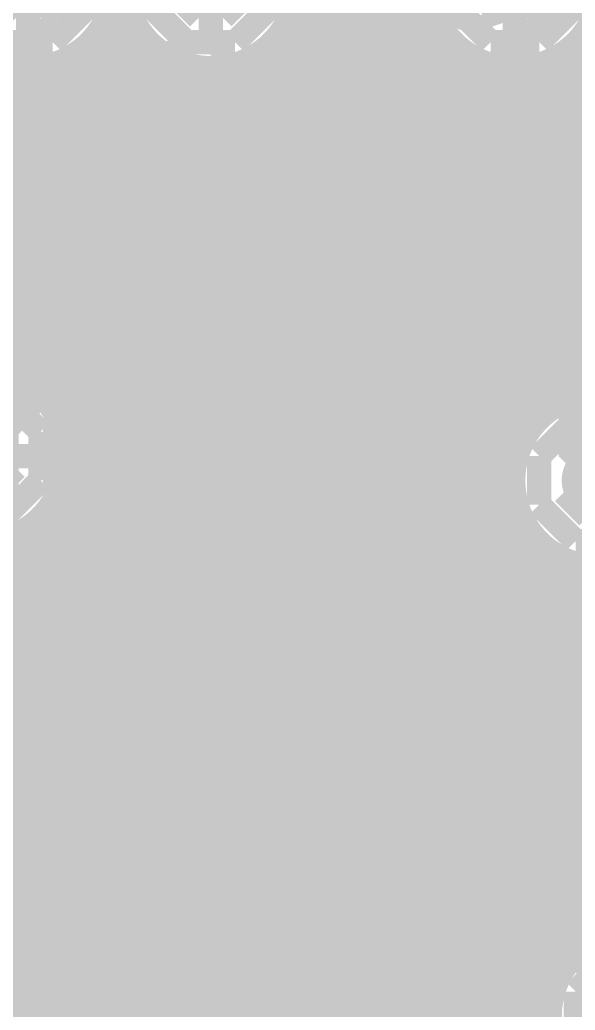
# Model space of a CAD drawing. Extents: x -5 to 157, y -120 to 103.
# Drawn here: x 123.1 to 128.9, y 31.18 to 41.51 of the extents above; entities that cross this region are included whole.
import ezdxf

# ---------------------------------------------------------------- set-up
doc = ezdxf.new("R2010")
doc.units = 0
doc.header["$MEASUREMENT"] = 0
doc.layers.get('0').update_dxf_attribs({"linetype": 'CONTINUOUS'})
for name, color, linetype in [('22-304-2_BOT', 7, 'CONTINUOUS'), ('22-304-2_DRD', 7, 'CONTINUOUS'), ('22-304-2_DRL', 2, 'CONTINUOUS'), ('22-304-2_IN1', 4, 'CONTINUOUS'), ('22-304-2_IN2', 3, 'CONTINUOUS'), ('22-304-2_SMB', 5, 'CONTINUOUS'), ('22-304-2_SMT', 10, 'CONTINUOUS'), ('22-304-2_SPB', 14, 'CONTINUOUS'), ('22-304-2_SPT', 9, 'CONTINUOUS'), ('22-304-2_SSB', 12, 'CONTINUOUS'), ('22-304-2_SST', 11, 'CONTINUOUS'), ('22-304-2_TOP', 13, 'CONTINUOUS'), ('THRUHOLE_TAP', 7, 'CONTINUOUS')]:
    doc.layers.add(name, color=color, linetype=linetype)

# ---------------------------------------------------------------- blocks, each defined once
blk = doc.blocks.new('RECTANGLE_3')
blk.add_solid([(0.4826, 0.4064), (0.4826, -0.4064), (-0.4826, 0.4064), (-0.4826, -0.4064)])
blk = doc.blocks.new('RECTANGLE_4')
blk.add_solid([(0.25019, 0.40005), (0.25019, -0.40005), (-0.25019, 0.40005), (-0.25019, -0.40005)])
blk = doc.blocks.new('RECTANGLE_32')
blk.add_solid([(0.44958, 0.65024), (0.44958, -0.65024), (-0.44958, 0.65024), (-0.44958, -0.65024)])
blk = doc.blocks.new('ROUND_39')
at = {"const_width": 0.40005}
blk.add_lwpolyline([(-0.200024, 0, 1), (0.200024, 0, 1)], format="xyb", close=True, dxfattribs=at)
blk = doc.blocks.new('ROUND_88')
at = {"const_width": 0.10033}
blk.add_lwpolyline([(-0.050164, 0, 1), (0.050164, 0, 1)], format="xyb", close=True, dxfattribs=at)
blk = doc.blocks.new('ROUND_42')
at = {"const_width": 0.40005}
blk.add_lwpolyline([(-0.200024, 0, 1), (0.200024, 0, 1)], format="xyb", close=True, dxfattribs=at)
blk = doc.blocks.new('ROUND_38')
at = {"const_width": 0.40005}
blk.add_lwpolyline([(-0.200024, 0, 1), (0.200024, 0, 1)], format="xyb", close=True, dxfattribs=at)
blk = doc.blocks.new('RECTANGLE_26')
blk.add_solid([(0.75946, 1.52527), (0.75946, -1.52527), (-0.75946, 1.52527), (-0.75946, -1.52527)])
blk = doc.blocks.new('ROUND_80')
at = {"const_width": 0.10033}
blk.add_lwpolyline([(-0.050164, 0, 1), (0.050164, 0, 1)], format="xyb", close=True, dxfattribs=at)

msp = doc.modelspace()

# ---------------------------------------------------------------- linework, layer by layer
at = {"layer": '22-304-2_BOT'}
for points, const_width in [([(121.285, 34.0614), (121.5136, 34.29), (136.906, 34.29), (138.43, 35.814), (138.43, 46.736), (137.287, 47.879), (134.239, 47.879), (128.651, 53.467), (128.651, 59.055), (127.889, 59.817), (114.173, 59.817), (105.156, 68.834), (105.156, 72.517), (102.362, 75.311), (98.80854, 75.311), (97.3836, 76.7334)], 0.254), ([(126.2126, 42.3926), (126.2126, 40.894)], 0.254), ([(126.4412, 42.3926), (126.4412, 40.894)], 0.254), ([(126.6698, 42.1894), (126.6698, 40.894)], 0.254), ([(126.8984, 42.1894), (126.8984, 40.894)], 0.254), ([(127.127, 42.164), (127.127, 40.894)], 0.254), ([(127.3556, 41.92524), (127.3556, 40.894)], 0.254), ([(125.984, 41.72712), (125.984, 40.894)], 0.254), ([(132.461, 35.179), (132.461, 38.354), (130.556, 40.259), (124.46, 40.259), (123.317, 39.116), (97.409, 39.116), (94.869, 41.656), (79.629, 41.656)], 0.254), ([(127.44704, 41.529), (125.91796, 41.529)], 0.254), ([(123.9266, 41.37914), (123.9266, 40.62222)], 0.254), ([(127.5842, 41.31564), (127.5842, 40.894)], 0.254), ([(128.9558, 41.31564), (128.9558, 40.894)], 0.254), ([(124.1552, 41.3004), (123.8631, 41.3004)], 0.254), ([(124.1552, 41.3004), (124.1552, 40.81526)], 0.254), ([(124.4473, 41.275), (124.333, 41.275)], 0.254), ([(124.3838, 41.275), (124.3838, 40.88892)], 0.254), ([(125.7554, 41.2877), (125.7554, 40.894)], 0.254), ([(127.5969, 41.3004), (125.7681, 41.3004)], 0.254), ([(129.5019, 41.3004), (128.9431, 41.3004)], 0.254), ([(123.698, 41.15816), (123.698, 40.39362)], 0.254), ([(124.6124, 41.14038), (124.6124, 40.894)], 0.254), ([(125.5268, 41.11244), (125.5268, 40.894)], 0.254), ([(127.8128, 41.12514), (127.8128, 40.894)], 0.254), ([(128.7272, 41.12514), (128.7272, 40.894)], 0.254), ([(123.0122, 41.01846), (123.0122, 39.751)], 0.254), ([(123.2408, 41.00322), (123.2408, 39.93642)], 0.254), ([(123.4694, 41.0464), (123.4694, 40.16502)], 0.254), ([(124.74702, 41.0718), (123.53798, 41.0718)], 0.254), ([(124.841, 41.03878), (124.841, 40.894)], 0.254), ([(125.0696, 41.00322), (125.0696, 40.894)], 0.254), ([(125.2982, 41.02608), (125.2982, 40.894)], 0.254), ([(127.92202, 41.0718), (125.44298, 41.0718)], 0.254), ([(128.0414, 41.03116), (128.0414, 40.894)], 0.254), ([(128.27, 41.00322), (128.27, 40.894)], 0.254), ([(128.4986, 41.03116), (128.4986, 40.894)], 0.254), ([(129.82702, 41.0718), (128.61798, 41.0718)], 0.254), ([(130.556, 40.894), (124.46, 40.894)], 0.254), ([(124.21108, 40.8432), (119.71782, 40.8432)], 0.254), ([(124.01042, 40.70858), (123.05284, 39.751)], 0.254), ([(123.91644, 40.6146), (119.48922, 40.6146)], 0.254), ([(123.68784, 40.386), (119.26062, 40.386)], 0.254), ([(123.45924, 40.1574), (119.02948, 40.1574)], 0.254), ([(123.23064, 39.9288), (102.16388, 39.9288)], 0.254), ([(123.05284, 39.751), (101.78288, 39.751)], 0.254), ([(124.72162, 39.624), (123.76912, 38.6715)], 0.254), ([(130.29184, 39.624), (124.72162, 39.624)], 0.254), ([(124.841, 39.624), (124.841, 37.5412)], 0.254), ([(125.0696, 39.624), (125.0696, 37.5412)], 0.254), ([(125.2982, 39.624), (125.2982, 37.5412)], 0.254), ([(125.5268, 39.624), (125.5268, 37.96284)], 0.254), ([(125.7554, 39.624), (125.7554, 37.96284)], 0.254), ([(125.984, 39.624), (125.984, 37.96284)], 0.254), ([(126.2126, 39.624), (126.2126, 37.96284)], 0.254), ([(126.4412, 39.624), (126.4412, 37.96284)], 0.254), ([(126.6698, 39.624), (126.6698, 37.96284)], 0.254), ([(126.8984, 39.624), (126.8984, 37.96284)], 0.254), ([(127.127, 39.624), (127.127, 37.96284)], 0.254), ([(127.3556, 39.624), (127.3556, 37.96284)], 0.254), ([(127.5842, 39.624), (127.5842, 37.96284)], 0.254), ([(127.8128, 39.624), (127.8128, 37.96284)], 0.254), ([(128.0414, 39.624), (128.0414, 37.96284)], 0.254), ([(128.27, 39.624), (128.27, 37.96284)], 0.254), ([(128.4986, 39.624), (128.4986, 37.96284)], 0.254), ([(128.7272, 39.624), (128.7272, 37.50056)], 0.254), ([(128.9558, 39.624), (128.9558, 37.58692)], 0.254), ([(130.44424, 39.4716), (124.56922, 39.4716)], 0.254), ([(124.6124, 39.51224), (124.6124, 37.8206)], 0.254), ([(130.67284, 39.243), (124.34062, 39.243)], 0.254), ([(124.3838, 39.28364), (124.3838, 37.8206)], 0.254), ([(124.1552, 39.05504), (124.1552, 37.8206)], 0.254), ([(130.90144, 39.0144), (124.11202, 39.0144)], 0.254), ([(123.9266, 38.82644), (123.9266, 37.8206)], 0.254), ([(131.13004, 38.7858), (123.88342, 38.7858)], 0.254), ([(131.35864, 38.5572), (123.61926, 38.5572)], 0.254), ([(123.698, 38.608), (123.698, 37.8206)], 0.254), ([(123.317, 38.481), (97.409, 38.481)], 0.254), ([(123.0122, 38.481), (123.0122, 37.8206)], 0.254), ([(123.2408, 38.481), (123.2408, 37.8206)], 0.254), ([(123.4694, 38.49878), (123.4694, 37.8206)], 0.254), ([(131.58724, 38.3286), (87.26424, 38.3286)], 0.254), ([(131.81584, 38.1), (87.03564, 38.1)], 0.254), ([(125.40742, 37.96284), (125.40742, 37.5412)], 0.254), ([(126.67742, 37.96284), (125.40742, 37.96284)], 0.254), ([(127.32258, 37.96284), (126.67742, 37.96284)], 0.254), ([(128.59258, 37.96284), (127.32258, 37.96284)], 0.254), ([(128.59258, 37.96284), (128.59258, 37.41166)], 0.254), ([(125.40742, 37.8714), (116.68506, 37.8714)], 0.254), ([(124.8156, 37.8206), (122.9614, 37.8206)], 0.254), ([(124.8156, 37.8206), (124.8156, 37.5412)], 0.254), ([(131.826, 37.8714), (128.59258, 37.8714)], 0.254), ([(125.40742, 37.6428), (124.8156, 37.6428)], 0.254), ([(131.826, 37.6428), (128.59258, 37.6428)], 0.254), ([(125.40742, 37.5412), (124.8156, 37.5412)], 0.254), ([(127.635, 35.306), (127.635, 36.8046)], 0.635), ([(127.635, 36.8046), (127.635, 35.306)], 0.635), ([(127.635, 35.306), (127.635, 36.8046)], 0.635), ([(122.682, 36.957), (123.7742, 36.957), (123.825, 36.9062)], 0.254), ([(123.825, 36.9062), (126.2634, 36.9062), (126.365, 36.8046)], 0.254), ([(125.40742, 36.2712), (124.8156, 36.2712)], 0.254), ([(125.40742, 36.2712), (124.8156, 36.2712)], 0.254), ([(124.8156, 36.2712), (124.8156, 35.9918)], 0.254), ([(124.841, 36.2712), (124.841, 34.925)], 0.254), ([(125.0696, 36.2712), (125.0696, 34.925)], 0.254), ([(125.2982, 36.2712), (125.2982, 34.925)], 0.254), ([(125.40742, 36.2712), (125.40742, 35.64636)], 0.254), ([(125.40742, 36.0426), (124.8156, 36.0426)], 0.254), ([(124.8156, 35.9918), (124.8156, 34.925)], 0.254), ([(125.40742, 35.814), (124.8156, 35.814)], 0.254), ([(126.67742, 35.64636), (125.40742, 35.64636)], 0.254), ([(125.5268, 35.64636), (125.5268, 34.925)], 0.254), ([(125.7554, 35.64636), (125.7554, 34.925)], 0.254), ([(125.984, 35.64636), (125.984, 34.925)], 0.254), ([(126.2126, 35.64636), (126.2126, 34.925)], 0.254), ([(126.4412, 35.64636), (126.4412, 34.925)], 0.254), ([(126.6698, 35.64636), (126.6698, 34.925)], 0.254), ([(126.79426, 35.64636), (126.67742, 35.64636)], 0.254), ([(130.81, 33.2486), (125.7554, 33.2486), (125.222, 33.782), (123.317, 33.782), (122.555, 33.02), (107.95, 33.02), (105.537, 35.433), (105.537, 35.56)], 0.254), ([(122.8979, 35.4838), (123.825, 35.4838)], 0.381), ([(124.7521, 35.4838), (123.825, 35.4838)], 0.381), ([(126.7714, 35.5854), (124.8156, 35.5854)], 0.254), ([(124.968, 35.4838), (123.825, 35.4838)], 0.254), ([(124.968, 35.4838), (123.825, 35.4838)], 0.254), ([(126.72822, 35.3568), (124.8156, 35.3568)], 0.254), ([(126.74346, 35.1282), (124.8156, 35.1282)], 0.254), ([(126.81204, 34.925), (124.8156, 34.925)], 0.254), ([(82.55, 34.29), (83.058, 34.798), (101.981, 34.798), (104.394, 32.385), (122.682, 32.385), (123.317, 31.75), (125.349, 31.75), (125.73, 32.131), (132.588, 32.131), (133.7056, 33.2486), (133.985, 33.2486)], 0.254), ([(124.46, 32.75076), (123.571, 32.75076)], 0.635)]:
    msp.add_lwpolyline(points, dxfattribs=dict(at, const_width=const_width))
at = {"layer": '22-304-2_BOT', "const_width": 0.254}
for points in [[(125.095, 41.00322, 0.4142136), (126.00178, 41.91)], [(127.36322, 41.91, 0.4142136), (128.27, 41.00322)], [(128.27, 41.00322, 0.4142136), (129.17678, 41.91)], [(123.19, 41.00322, 0.2507644), (123.94449, 41.40701)], [(123.94438, 41.40708, 0.1659714), (124.333, 41.27443)], [(122.5423, 41.275, 0.2014867), (123.19, 41.00295)], [(124.4473, 41.275, 0.2014867), (125.095, 41.00295)], [(124.46, 40.894, 0.1989129), (124.01099, 40.70801)], [(124.46, 40.894, 0.1989129), (124.01099, 40.70801)], [(123.317, 38.481, 0.1989118), (123.76601, 38.66699)], [(123.317, 38.481, 0.1989118), (123.76601, 38.66699)], [(129.159, 37.60978, 0.1701913), (128.59285, 37.41132)], [(126.79426, 35.64636, 0.0964642), (126.72798, 35.306)], [(126.79426, 35.64636, 0.0964642), (126.72798, 35.306)], [(126.72822, 35.306, 0.1088219), (126.81213, 34.92504)], [(126.72822, 35.306, 0.1088219), (126.81213, 34.92504)]]:
    msp.add_lwpolyline(points, format="xyb", dxfattribs=at)
at = {"layer": '22-304-2_DRD', "const_width": 0.254}
for points in [[(123.063, 41.529), (122.809, 41.783)], [(123.571, 41.783), (123.317, 41.529)], [(124.968, 41.529), (124.714, 41.783)], [(125.476, 41.783), (125.222, 41.529)], [(128.143, 41.529), (127.889, 41.783)], [(128.651, 41.783), (128.397, 41.529)], [(123.444, 41.275), (123.825, 41.656)], [(124.46, 41.656), (124.841, 41.275)], [(125.349, 41.275), (125.73, 41.656)], [(127.635, 41.656), (128.016, 41.275)], [(128.524, 41.275), (128.905, 41.656)], [(123.317, 41.529), (123.063, 41.529)], [(125.222, 41.529), (124.968, 41.529)], [(128.397, 41.529), (128.143, 41.529)], [(122.936, 41.275), (123.444, 41.275)], [(124.841, 41.275), (125.349, 41.275)], [(128.016, 41.275), (128.524, 41.275)], [(123.317, 37.211), (122.936, 37.592)], [(128.905, 37.338), (128.524, 36.957)], [(129.413, 37.338), (128.905, 37.338)], [(123.317, 36.703), (123.317, 37.211)], [(128.905, 37.084), (128.905, 36.957)], [(129.032, 37.084), (128.905, 37.084)], [(128.524, 36.957), (128.524, 36.449)], [(128.905, 36.957), (129.032, 36.957)], [(123.063, 36.83), (122.809, 36.576)], [(122.936, 36.322), (123.317, 36.703)], [(129.032, 36.322), (128.778, 36.576)], [(128.524, 36.449), (128.905, 36.068)], [(124.714, 36.1188), (124.333, 35.7378)], [(124.714, 36.1188), (124.333, 35.7378)], [(125.222, 36.1188), (124.714, 36.1188)], [(125.222, 36.1188), (124.714, 36.1188)], [(125.603, 35.7378), (125.222, 36.1188)], [(125.603, 35.7378), (125.222, 36.1188)], [(128.905, 36.068), (129.413, 36.068)], [(127.381, 35.941), (127, 35.56)], [(127.381, 35.941), (127, 35.56)], [(127.381, 35.941), (127, 35.56)], [(127.889, 35.941), (127.381, 35.941)], [(127.889, 35.941), (127.381, 35.941)], [(127.889, 35.941), (127.381, 35.941)], [(128.27, 35.56), (127.889, 35.941)], [(128.27, 35.56), (127.889, 35.941)], [(128.27, 35.56), (127.889, 35.941)], [(124.714, 35.8648), (124.714, 35.7378)], [(124.841, 35.8648), (124.714, 35.8648)], [(124.714, 35.8648), (124.714, 35.7378)], [(124.841, 35.8648), (124.714, 35.8648)], [(124.841, 35.7378), (124.841, 35.8648)], [(124.841, 35.7378), (124.841, 35.8648)], [(125.095, 35.8648), (125.095, 35.7378)], [(125.222, 35.8648), (125.095, 35.8648)], [(125.095, 35.8648), (125.095, 35.7378)], [(125.222, 35.8648), (125.095, 35.8648)], [(125.222, 35.7378), (125.222, 35.8648)], [(125.222, 35.7378), (125.222, 35.8648)], [(124.333, 35.7378), (124.333, 35.2298)], [(124.333, 35.7378), (124.333, 35.2298)], [(124.714, 35.7378), (124.841, 35.7378)], [(124.714, 35.7378), (124.841, 35.7378)], [(125.095, 35.7378), (125.222, 35.7378)], [(125.095, 35.7378), (125.222, 35.7378)], [(125.603, 35.2298), (125.603, 35.7378)], [(125.603, 35.2298), (125.603, 35.7378)], [(127.381, 35.687), (127.381, 35.56)], [(127.508, 35.687), (127.381, 35.687)], [(127.381, 35.687), (127.381, 35.56)], [(127.508, 35.687), (127.381, 35.687)], [(127.381, 35.687), (127.381, 35.56)], [(127.508, 35.687), (127.381, 35.687)], [(127.508, 35.56), (127.508, 35.687)], [(127.508, 35.56), (127.508, 35.687)], [(127.508, 35.56), (127.508, 35.687)], [(127.762, 35.687), (127.762, 35.56)], [(127.889, 35.687), (127.762, 35.687)], [(127.762, 35.687), (127.762, 35.56)], [(127.889, 35.687), (127.762, 35.687)], [(127.762, 35.687), (127.762, 35.56)], [(127.889, 35.687), (127.762, 35.687)], [(127.889, 35.56), (127.889, 35.687)], [(127.889, 35.56), (127.889, 35.687)], [(127.889, 35.56), (127.889, 35.687)], [(127, 35.56), (127, 35.052)], [(127, 35.56), (127, 35.052)], [(127, 35.56), (127, 35.052)], [(127.381, 35.56), (127.508, 35.56)], [(127.381, 35.56), (127.508, 35.56)], [(127.381, 35.56), (127.508, 35.56)], [(127.762, 35.56), (127.889, 35.56)], [(127.762, 35.56), (127.889, 35.56)], [(127.762, 35.56), (127.889, 35.56)], [(128.27, 35.052), (128.27, 35.56)], [(128.27, 35.052), (128.27, 35.56)], [(128.27, 35.052), (128.27, 35.56)], [(124.841, 35.1028), (124.587, 35.3568)], [(124.841, 35.1028), (124.587, 35.3568)], [(125.349, 35.3568), (125.095, 35.1028)], [(125.349, 35.3568), (125.095, 35.1028)], [(124.333, 35.2298), (124.714, 34.8488)], [(124.333, 35.2298), (124.714, 34.8488)], [(125.222, 34.8488), (125.603, 35.2298)], [(125.222, 34.8488), (125.603, 35.2298)], [(127.508, 34.925), (127.254, 35.179)], [(127.508, 34.925), (127.254, 35.179)], [(127.508, 34.925), (127.254, 35.179)], [(128.016, 35.179), (127.762, 34.925)], [(128.016, 35.179), (127.762, 34.925)], [(128.016, 35.179), (127.762, 34.925)], [(125.095, 35.1028), (124.841, 35.1028)], [(125.095, 35.1028), (124.841, 35.1028)], [(127, 35.052), (127.381, 34.671)], [(127, 35.052), (127.381, 34.671)], [(127, 35.052), (127.381, 34.671)], [(127.889, 34.671), (128.27, 35.052)], [(127.889, 34.671), (128.27, 35.052)], [(127.889, 34.671), (128.27, 35.052)], [(127.762, 34.925), (127.508, 34.925)], [(127.762, 34.925), (127.508, 34.925)], [(127.762, 34.925), (127.508, 34.925)], [(124.714, 34.8488), (125.222, 34.8488)], [(124.714, 34.8488), (125.222, 34.8488)], [(127.381, 34.671), (127.889, 34.671)], [(127.381, 34.671), (127.889, 34.671)], [(127.381, 34.671), (127.889, 34.671)], [(123.317, 33.38576), (122.936, 33.00476)], [(123.825, 33.38576), (123.317, 33.38576)], [(124.206, 33.00476), (123.825, 33.38576)], [(123.317, 33.13176), (123.317, 33.00476)], [(123.444, 33.13176), (123.317, 33.13176)], [(123.444, 33.00476), (123.444, 33.13176)], [(123.698, 33.13176), (123.698, 33.00476)], [(123.825, 33.13176), (123.698, 33.13176)], [(123.825, 33.00476), (123.825, 33.13176)], [(123.317, 33.00476), (123.444, 33.00476)], [(123.698, 33.00476), (123.825, 33.00476)], [(124.206, 32.49676), (124.206, 33.00476)], [(123.444, 32.36976), (123.19, 32.62376)], [(123.952, 32.62376), (123.698, 32.36976)], [(122.936, 32.49676), (123.317, 32.11576)], [(123.825, 32.11576), (124.206, 32.49676)], [(123.698, 32.36976), (123.444, 32.36976)], [(123.317, 32.11576), (123.825, 32.11576)], [(129.286, 31.75), (128.905, 31.369)], [(128.905, 31.369), (128.905, 30.861)]]:
    msp.add_lwpolyline(points, dxfattribs=at)
at = {"layer": '22-304-2_IN1', "const_width": 0.254}
for points in [[(126.111, 54.42712), (126.111, 25.9715)], [(126.3396, 53.9877), (126.3396, 25.9715)], [(126.5682, 53.81244), (126.5682, 25.9715)], [(126.7968, 53.72608), (126.7968, 25.9715)], [(127.0254, 53.70322), (127.0254, 25.9715)], [(127.254, 53.73878), (127.254, 25.9715)], [(124.0536, 41.6306), (124.0536, 29.6164)], [(124.32538, 41.4274), (123.95708, 41.4274)], [(124.2822, 41.50614), (124.2822, 36.07816)], [(127.50038, 41.4274), (125.86208, 41.4274)], [(125.8824, 41.45788), (125.8824, 26.03246)], [(127.4826, 41.45788), (127.4826, 25.9715)], [(123.825, 41.2623), (123.825, 29.845)], [(124.5108, 41.21404), (124.5108, 36.26866)], [(128.8542, 41.21404), (128.8542, 37.55644)], [(124.53112, 41.1988), (123.75388, 41.1988)], [(125.6538, 41.19372), (125.6538, 36.07816)], [(127.70612, 41.1988), (125.65888, 41.1988)], [(127.7112, 41.19372), (127.7112, 25.9715)], [(129.61112, 41.1988), (128.83388, 41.1988)], [(123.1392, 41.00322), (123.1392, 37.74186)], [(123.3678, 41.01846), (123.3678, 37.55136)], [(123.5964, 41.0972), (123.5964, 30.0736)], [(124.7394, 41.07434), (124.7394, 36.36264)], [(124.968, 41.01084), (124.968, 36.39058)], [(125.1966, 41.0083), (125.1966, 36.36264)], [(125.4252, 41.06418), (125.4252, 36.26866)], [(127.9398, 41.06418), (127.9398, 25.9715)], [(128.1684, 41.0083), (128.1684, 25.9715)], [(128.397, 41.01084), (128.397, 37.19576)], [(128.6256, 41.07434), (128.6256, 37.43706)], [(138.684, 40.9702), (102.44582, 40.9702)], [(138.684, 40.7416), (102.5017, 40.7416)], [(138.684, 40.513), (102.49916, 40.513)], [(138.684, 40.2844), (102.43566, 40.2844)], [(138.684, 40.0558), (102.29342, 40.0558)], [(138.684, 39.8272), (102.00386, 39.8272)], [(138.684, 39.5986), (100.88372, 39.5986)], [(138.684, 39.37), (100.74148, 39.37)], [(138.684, 39.1414), (100.48494, 39.1414)], [(138.684, 38.9128), (87.51824, 38.9128)], [(138.684, 38.6842), (87.45982, 38.6842)], [(138.684, 38.4556), (87.3506, 38.4556)], [(138.684, 38.227), (87.17788, 38.227)], [(138.684, 37.9984), (116.4336, 37.9984)], [(138.684, 37.7698), (123.08586, 37.7698)], [(128.81102, 37.5412), (123.37542, 37.5412)], [(128.4859, 37.3126), (123.51766, 37.3126)], [(128.33604, 37.084), (123.58116, 37.084)], [(128.26492, 36.8554), (123.5837, 36.8554)], [(128.25476, 36.6268), (123.52782, 36.6268)], [(123.3678, 36.36264), (123.3678, 30.3022)], [(128.30302, 36.3982), (123.39574, 36.3982)], [(124.37364, 36.1696), (123.13412, 36.1696)], [(123.1392, 36.17214), (123.1392, 30.5308)], [(128.42494, 36.1696), (125.56236, 36.1696)], [(128.397, 36.21024), (128.397, 25.9715)], [(124.18314, 35.941), (114.36096, 35.941)], [(128.66624, 35.941), (125.75286, 35.941)], [(128.6256, 35.96894), (128.6256, 25.9715)], [(128.8542, 35.84702), (128.8542, 31.70936)], [(124.08916, 35.7124), (114.2111, 35.7124)], [(131.72694, 35.7124), (125.84684, 35.7124)], [(124.06122, 35.4838), (113.88598, 35.4838)], [(131.60502, 35.4838), (125.87478, 35.4838)], [(124.08916, 35.2552), (106.39044, 35.2552)], [(131.55676, 35.2552), (125.84684, 35.2552)], [(124.18314, 35.0266), (106.27106, 35.0266)], [(131.56692, 35.0266), (125.75286, 35.0266)], [(124.37364, 34.798), (106.02976, 34.798)], [(124.2822, 34.88944), (124.2822, 29.3878)], [(131.63804, 34.798), (125.56236, 34.798)], [(125.6538, 34.88944), (125.6538, 26.26106)], [(124.5108, 34.69894), (124.5108, 29.1592)], [(125.4252, 34.69894), (125.4252, 26.48966)], [(124.7394, 34.60496), (124.7394, 28.9306)], [(125.1966, 34.60496), (125.1966, 26.71826)], [(131.7879, 34.5694), (101.29012, 34.5694)], [(124.968, 34.57702), (124.968, 28.702)], [(132.11302, 34.3408), (101.55174, 34.3408)], [(138.684, 34.1122), (101.68382, 34.1122)], [(138.684, 33.8836), (101.7397, 33.8836)], [(138.684, 33.655), (120.015, 33.655)], [(138.684, 33.4264), (120.2436, 33.4264)], [(138.684, 33.1978), (120.4722, 33.1978)], [(138.684, 32.9692), (120.7008, 32.9692)], [(138.684, 32.7406), (120.9294, 32.7406)], [(138.684, 32.512), (121.158, 32.512)], [(138.684, 32.2834), (121.3866, 32.2834)], [(138.684, 32.0548), (121.6152, 32.0548)], [(128.97612, 31.8262), (121.8438, 31.8262)], [(128.77038, 31.5976), (122.0724, 31.5976)], [(128.66878, 31.369), (122.301, 31.369)], [(128.63322, 31.1404), (122.5296, 31.1404)]]:
    msp.add_lwpolyline(points, dxfattribs=at)
for points in [[(122.28322, 41.91, 0.4142136), (123.19, 41.00322)], [(123.19, 41.00322, 0.4142136), (124.09678, 41.91)], [(124.18822, 41.91, 0.4142136), (125.095, 41.00322)], [(125.095, 41.00322, 0.4142136), (126.00178, 41.91)], [(127.36322, 41.91, 0.4142136), (128.27, 41.00322)], [(128.27, 41.00322, 0.4142136), (129.17678, 41.91)], [(123.58878, 36.957, 0.4142136), (122.682, 37.86378)], [(129.159, 37.60978, 0.4142136), (128.25222, 36.703)], [(122.682, 36.05022, 0.4142136), (123.58878, 36.957)], [(128.25222, 36.703, 0.4142136), (129.159, 35.79622)], [(124.968, 36.39058, 0.4142136), (124.06122, 35.4838)], [(125.87478, 35.4838, 0.4142136), (124.968, 36.39058)], [(124.06122, 35.4838, 0.4142136), (124.968, 34.57702)], [(124.968, 34.57702, 0.4142136), (125.87478, 35.4838)], [(129.54, 32.02178, 0.4142136), (128.63322, 31.115)], [(128.63322, 31.115, 0.4142136), (129.54, 30.20822)]]:
    msp.add_lwpolyline(points, format="xyb", dxfattribs=at)
at = {"layer": '22-304-2_IN2', "const_width": 0.254}
for points in [[(126.4412, 48.45558), (126.4412, -27.73934)], [(126.2126, 48.22698), (126.2126, -27.73934)], [(126.6698, 46.51502), (126.6698, 35.65398)], [(126.8984, 46.14926), (126.8984, 36.01974)], [(127.127, 45.97146), (127.127, 36.19754)], [(127.3175, 41.529), (126.0475, 41.529)], [(124.1552, 41.49852), (124.1552, 33.59404)], [(127.3556, 41.44264), (127.3556, 36.29406)], [(125.984, 41.39692), (125.984, -27.73934)], [(124.2695, 41.3004), (124.0155, 41.3004)], [(127.4445, 41.3004), (125.9205, 41.3004)], [(123.9266, 41.19626), (123.9266, 33.71088)], [(124.3838, 41.17086), (124.3838, 33.3756)], [(125.7554, 41.12514), (125.7554, -27.73934)], [(127.5842, 41.14546), (127.5842, 36.32962)], [(128.9558, 41.14546), (128.9558, 37.70884)], [(123.698, 41.01846), (123.698, 37.10178)], [(124.50318, 41.0718), (123.78182, 41.0718)], [(124.6124, 41.00322), (124.6124, -27.73934)], [(127.67818, 41.0718), (125.68682, 41.0718)], [(129.58318, 41.0718), (128.86182, 41.0718)], [(123.0122, 40.89908), (123.0122, 37.92728)], [(123.4694, 40.92194), (123.4694, 37.61486)], [(124.841, 40.91432), (124.841, -27.73934)], [(125.2982, 40.90416), (125.2982, -27.73934)], [(125.5268, 40.97782), (125.5268, -27.73934)], [(127.8128, 40.99052), (127.8128, 36.31692)], [(128.0414, 40.90924), (128.0414, 36.24834)], [(128.4986, 40.90924), (128.4986, 37.48786)], [(128.7272, 40.99052), (128.7272, 37.63264)], [(137.16762, 40.8432), (102.60584, 40.8432)], [(123.2408, 40.88384), (123.2408, 37.81806)], [(125.0696, 40.88384), (125.0696, -27.73934)], [(128.27, 40.88384), (128.27, 37.21608)], [(137.16762, 40.6146), (102.62616, 40.6146)], [(137.16762, 40.386), (102.59314, 40.386)], [(137.16762, 40.1574), (102.50424, 40.1574)], [(137.16762, 39.9288), (102.33914, 39.9288)], [(137.16762, 39.7002), (102.01148, 39.7002)], [(137.16762, 39.4716), (100.9523, 39.4716)], [(137.16762, 39.243), (100.78974, 39.243)], [(137.16762, 39.0144), (100.50526, 39.0144)], [(137.16762, 38.7858), (87.61222, 38.7858)], [(137.16762, 38.5572), (87.53602, 38.5572)], [(137.16762, 38.3286), (87.41156, 38.3286)], [(137.16762, 38.1), (116.50218, 38.1)], [(137.16762, 37.8714), (123.14682, 37.8714)], [(128.74752, 37.6428), (123.444, 37.6428)], [(128.41986, 37.4142), (123.60148, 37.4142)], [(128.25222, 37.1856), (123.68276, 37.1856)], [(128.16332, 36.957), (123.70816, 36.957)], [(123.698, 36.81222), (123.698, 33.76676)], [(128.13284, 36.7284), (123.68276, 36.7284)], [(128.15316, 36.4998), (123.60148, 36.4998)], [(127.28702, 36.2712), (123.444, 36.2712)], [(123.4694, 36.29914), (123.4694, 33.77184)], [(128.22682, 36.2712), (127.98298, 36.2712)], [(128.27, 36.18992), (128.27, 36.11118)], [(126.92126, 36.0426), (123.14682, 36.0426)], [(123.2408, 36.09594), (123.2408, 33.72104)], [(128.37414, 36.0426), (128.34874, 36.0426)], [(123.0122, 35.98418), (123.0122, 33.60928)], [(128.4986, 35.91814), (128.4986, 35.85972)], [(126.74346, 35.814), (114.42954, 35.814)], [(128.64592, 35.814), (128.52654, 35.814)], [(128.7272, 35.77082), (128.7272, 31.73984)], [(128.9558, 35.69716), (128.9558, 31.95828)], [(126.64694, 35.5854), (114.25174, 35.5854)], [(131.51866, 35.5854), (128.62306, 35.5854)], [(126.60884, 35.3568), (113.88598, 35.3568)], [(131.45008, 35.3568), (128.65862, 35.3568)], [(126.62408, 35.1282), (106.46664, 35.1282)], [(131.43484, 35.1282), (128.64592, 35.1282)], [(126.69266, 34.8996), (106.32186, 34.8996)], [(126.6698, 34.95802), (126.6698, 2.2606)], [(131.47294, 34.8996), (128.57734, 34.8996)], [(128.4986, 34.75228), (128.4986, 31.36392)], [(126.82728, 34.671), (106.05008, 34.671)], [(126.8984, 34.59226), (126.8984, 2.2606)], [(131.56946, 34.671), (128.44018, 34.671)], [(128.27, 34.49828), (128.27, 31.26994)], [(127.08128, 34.4424), (101.62286, 34.4424)], [(127.127, 34.41446), (127.127, 2.2606)], [(131.74726, 34.4424), (128.18872, 34.4424)], [(127.3556, 34.31794), (127.3556, 2.2606)], [(127.5842, 34.27984), (127.5842, 2.2606)], [(127.8128, 34.29508), (127.8128, 30.72638)], [(128.0414, 34.36366), (128.0414, 31.09214)], [(132.11302, 34.2138), (101.76764, 34.2138)], [(137.16762, 33.9852), (101.84384, 33.9852)], [(123.37288, 33.7566), (101.86416, 33.7566)], [(137.16762, 33.7566), (123.76912, 33.7566)], [(137.16762, 33.528), (124.23902, 33.528)], [(137.16762, 33.2994), (124.43714, 33.2994)], [(137.16762, 33.0708), (124.54636, 33.0708)], [(137.16762, 32.8422), (124.59208, 32.8422)], [(137.16762, 32.6136), (124.587, 32.6136)], [(137.16762, 32.385), (124.52858, 32.385)], [(124.3838, 32.12338), (124.3838, -27.73934)], [(137.16762, 32.1564), (124.40666, 32.1564)], [(124.1552, 31.90494), (124.1552, -27.73934)], [(128.91262, 31.9278), (124.18568, 31.9278)], [(123.0122, 31.8897), (123.0122, -27.73934)], [(128.69672, 31.6992), (93.29928, 31.6992)], [(123.2408, 31.77794), (123.2408, -27.73934)], [(123.4694, 31.72714), (123.4694, -27.73934)], [(123.698, 31.73222), (123.698, -27.73934)], [(123.9266, 31.7881), (123.9266, -27.73934)], [(128.57734, 31.4706), (93.41866, 31.4706)], [(128.22428, 31.242), (93.47454, 31.242)]]:
    msp.add_lwpolyline(points, dxfattribs=at)
for points in [[(122.16384, 41.91, 0.4142136), (123.19, 40.88384)], [(125.095, 40.88384, 0.4142136), (126.12116, 41.91)], [(127.24384, 41.91, 0.4142136), (128.27, 40.88384)], [(123.19, 40.88384, 0.3066794), (124.1425, 41.529)], [(124.1425, 41.529, 0.3066789), (125.095, 40.88384)], [(128.27, 40.88384, 0.3066794), (129.2225, 41.529)], [(123.70816, 36.957, 0.4142136), (122.682, 37.98316)], [(129.159, 37.72916, 0.4142136), (128.13284, 36.703)], [(122.682, 35.93084, 0.4142136), (123.70816, 36.957)], [(128.13284, 36.703, 0.4142136), (129.159, 35.67684)], [(127.635, 36.33216, 0.4142136), (126.60884, 35.306)], [(127.635, 36.33216, 0.4142136), (126.60884, 35.306)], [(128.66116, 35.306, 0.4142136), (127.635, 36.33216)], [(128.66116, 35.306, 0.4142136), (127.635, 36.33216)], [(126.60884, 35.306, 0.4142136), (127.635, 34.27984)], [(126.60884, 35.306, 0.4142136), (127.635, 34.27984)], [(127.635, 34.27984, 0.4142136), (128.66116, 35.306)], [(127.635, 34.27984, 0.4142136), (128.66116, 35.306)], [(123.571, 33.77692, 0.4142136), (122.54484, 32.75076)], [(124.59716, 32.75076, 0.4142136), (123.571, 33.77692)], [(122.54484, 32.75076, 0.4142136), (123.571, 31.7246)], [(123.571, 31.7246, 0.4142136), (124.59716, 32.75076)], [(129.54, 32.14116, 0.3406329), (128.54686, 31.37662)], [(128.54686, 31.37662, 0.349034), (127.75438, 30.3784)], [(128.54686, 31.37662, 0.349034), (127.75438, 30.3784)]]:
    msp.add_lwpolyline(points, format="xyb", dxfattribs=at)
at = {"layer": '22-304-2_SSB'}
for points, const_width in [([(127.56642, 41.88714), (127.73406, 41.94556), (127.90424, 41.94556), (128.07442, 41.88714), (128.07442, 41.53154), (127.90424, 41.47312), (127.73406, 41.47312), (127.56642, 41.53154), (127.56642, 41.88714), (127.39624, 41.94556), (127.22606, 41.94556), (127.05842, 41.88714), (127.05842, 41.53154), (127.22606, 41.47312), (127.39624, 41.47312), (127.56642, 41.53154)], 0.1524), ([(124.74194, 40.767), (124.57176, 40.82796), (124.57176, 41.18356), (124.74194, 41.24198), (125.07976, 41.24198), (125.24994, 41.1226), (125.24994, 40.767), (125.58776, 40.767), (125.58776, 41.24198)], 0.1524), ([(127.22606, 40.63492), (127.05842, 40.69334), (127.05842, 41.04894), (127.22606, 41.10736), (127.56642, 41.10736), (127.73406, 40.99052), (127.73406, 40.63492), (128.07442, 40.63492), (128.07442, 41.10736)], 0.1524), ([(125.07976, 40.22598), (124.57176, 40.40378)], 0.1524), ([(125.07976, 39.9288), (125.07976, 40.2844), (125.24994, 40.40378), (125.42012, 40.40378), (125.58776, 40.2844), (125.58776, 39.9288), (124.57176, 39.9288)], 0.1524), ([(127.56642, 40.09136), (127.05842, 40.26916)], 0.1524), ([(127.56642, 39.79672), (127.56642, 40.15232), (127.73406, 40.26916), (127.90424, 40.26916), (128.07442, 40.15232), (128.07442, 39.79672), (127.05842, 39.79672)], 0.1524), ([(124.6505, 37.6555), (124.6505, 34.7345), (123.0122, 34.7345), (123.0122, 37.6555), (124.6505, 37.6555)], 0.1524), ([(128.4986, 32.004), (128.4986, 35.814), (125.476, 35.814), (125.476, 31.4706), (127.9652, 31.4706), (128.4986, 32.004)], 0.20066), ([(124.06122, 31.0515), (123.95962, 31.0515), (123.95962, 32.4485), (124.06122, 32.4485)], 0.1524), ([(124.85878, 32.4485), (124.96038, 32.4485), (124.96038, 31.0515), (124.85878, 31.0515)], 0.1524), ([(123.95962, 32.14878), (123.95962, 32.04972), (124.96038, 32.04972), (124.96038, 32.14878), (123.95962, 32.14878)], 0.1524)]:
    msp.add_lwpolyline(points, dxfattribs=dict(at, const_width=const_width))
at = {"layer": '22-304-2_SST', "const_width": 0.1524}
for points in [[(124.19838, 40.84574), (124.19838, 41.44518), (123.97486, 41.44518), (123.97486, 41.89476), (123.57354, 41.89476), (123.57354, 41.44518), (123.35002, 41.44518), (123.35002, 40.84574), (123.57354, 40.84574), (123.57354, 40.39616), (123.97486, 40.39616), (123.97486, 40.84574), (124.19838, 40.84574)], [(126.73838, 40.84574), (126.73838, 41.44518), (126.51486, 41.44518), (126.51486, 41.89476), (126.11354, 41.89476), (126.11354, 41.44518), (125.89002, 41.44518), (125.89002, 40.84574), (126.11354, 40.84574), (126.11354, 40.39616), (126.51486, 40.39616), (126.51486, 40.84574), (126.73838, 40.84574)], [(129.27838, 40.84574), (129.27838, 41.44518), (129.05486, 41.44518), (129.05486, 41.89476), (128.65354, 41.89476), (128.65354, 41.44518), (128.43002, 41.44518), (128.43002, 40.84574), (128.65354, 40.84574), (128.65354, 40.39616), (129.05486, 40.39616), (129.05486, 40.84574), (129.27838, 40.84574)], [(134.83336, 39.96944), (108.90504, 39.96944), (108.90504, 39.89578), (110.2741, 39.89578), (110.2741, 39.3954)], [(122.9741, 39.3954), (122.9741, 39.89578), (122.0343, 39.89578), (122.0343, 39.3954), (122.9741, 39.3954), (124.5743, 39.3954)], [(124.5743, 39.86784), (122.9741, 39.86784)], [(125.5141, 39.3954), (125.5141, 39.89578), (124.5743, 39.89578), (124.5743, 39.3954), (125.5141, 39.3954), (127.1143, 39.3954)], [(127.1143, 39.86784), (125.5141, 39.86784)], [(128.0541, 39.3954), (128.0541, 39.89578), (127.1143, 39.89578), (127.1143, 39.3954), (128.0541, 39.3954), (129.6543, 39.3954)], [(129.6543, 39.86784), (128.0541, 39.86784)], [(124.5743, 39.61892), (122.9741, 39.61892)], [(127.1143, 39.61892), (125.5141, 39.61892)], [(129.6543, 39.61892), (128.0541, 39.61892)], [(123.64974, 39.07536), (123.64974, 39.2176), (123.64974, 39.3954), (123.64974, 39.2176), (123.89866, 39.2176), (123.89866, 39.3954), (123.89866, 39.2176), (123.89866, 39.07536), (123.64974, 39.07536), (123.64974, 38.59784), (123.89866, 38.59784), (123.89866, 38.4556), (123.89866, 38.44036), (123.64974, 38.44036), (123.64974, 38.4556), (123.89866, 38.4556)], [(124.91974, 39.3954), (124.91974, 39.24046), (125.16866, 39.24046), (125.16866, 39.3954)], [(126.18974, 39.07536), (126.18974, 39.2176), (126.18974, 39.3954), (126.18974, 39.2176), (126.43866, 39.2176), (126.43866, 39.3954), (126.43866, 39.2176), (126.43866, 39.07536), (126.18974, 39.07536), (126.18974, 38.59784), (126.43866, 38.59784), (126.43866, 38.4556), (126.43866, 38.44036), (126.18974, 38.44036), (126.18974, 38.4556), (126.43866, 38.4556)], [(127.45974, 39.3954), (127.45974, 39.24046), (127.70866, 39.24046), (127.70866, 39.3954)], [(128.72974, 39.07536), (128.72974, 39.2176), (128.72974, 39.3954), (128.72974, 39.2176), (128.97866, 39.2176), (128.97866, 39.3954), (128.97866, 39.2176), (128.97866, 39.07536), (128.72974, 39.07536), (128.72974, 38.59784), (128.97866, 38.59784), (128.97866, 38.4556), (128.97866, 38.44036), (128.72974, 38.44036), (128.72974, 38.4556), (128.97866, 38.4556)], [(123.89866, 38.59784), (123.89866, 39.07536)], [(126.43866, 38.59784), (126.43866, 39.07536)], [(123.64974, 38.4556), (123.64974, 38.59784)], [(126.18974, 38.4556), (126.18974, 38.59784)], [(128.72974, 38.4556), (128.72974, 38.59784)]]:
    msp.add_lwpolyline(points, dxfattribs=at)
at = {"layer": '22-304-2_TOP', "const_width": 0.254}
for points in [[(127.58166, 41.31818), (127.58166, 37.61232)], [(127.5842, 41.31564), (127.5842, 36.21278)], [(127.58674, 41.3131), (127.58674, 37.61232)], [(125.04166, 41.00322), (125.04166, 37.61232)], [(125.04674, 41.00322), (125.04674, 37.61232)], [(123.7742, 39.64432), (123.7742, 38.0492), (122.682, 36.957)], [(129.54, 31.115), (126.3142, 34.3408), (126.3142, 39.64432)], [(128.8542, 39.64432), (128.8542, 37.0078), (129.159, 36.703)], [(124.22378, 37.59962), (123.58878, 36.96716)], [(124.22378, 37.59962), (124.23509, 37.61122)], [(125.04166, 37.61232), (124.23394, 37.61232)], [(124.3838, 37.61232), (124.3838, 33.15462)], [(124.6124, 37.61232), (124.6124, 23.4569)], [(124.841, 37.61232), (124.841, 11.43)], [(125.6792, 37.61232), (125.04674, 37.61232)], [(125.0696, 37.61232), (125.0696, 11.43)], [(125.2982, 37.61232), (125.2982, 11.43)], [(125.5268, 37.61232), (125.5268, 11.43)], [(125.6792, 37.61232), (125.6792, 34.3408)], [(127.58166, 37.61232), (126.9492, 37.61232)], [(126.9492, 37.61232), (126.9492, 35.90036)], [(127.127, 37.61232), (127.127, 36.05784)], [(127.3556, 37.61232), (127.3556, 36.1696)], [(128.2192, 37.61232), (127.58674, 37.61232)], [(127.8128, 37.61232), (127.8128, 36.195)], [(128.0414, 37.61232), (128.0414, 36.11626)], [(128.2192, 37.61232), (128.2192, 37.0078)], [(124.1552, 37.53104), (124.1552, 33.44418)], [(125.6792, 37.4142), (124.03582, 37.4142)], [(128.2192, 37.4142), (126.9492, 37.4142)], [(123.9266, 37.30244), (123.9266, 33.58388)], [(125.6792, 37.1856), (123.80722, 37.1856)], [(128.2192, 37.1856), (126.9492, 37.1856)], [(123.698, 37.07384), (123.698, 33.64738)], [(125.6792, 36.957), (123.58878, 36.957)], [(128.22174, 36.957), (126.9492, 36.957)], [(125.6792, 36.7284), (123.56084, 36.7284)], [(128.25222, 36.7284), (126.9492, 36.7284)], [(125.6792, 36.4998), (123.46686, 36.4998)], [(123.4694, 36.50488), (123.4694, 33.65246)], [(128.27508, 36.4998), (126.9492, 36.4998)], [(128.27, 36.52012), (128.27, 35.9537)], [(125.6792, 36.2712), (123.27636, 36.2712)], [(128.36144, 36.2712), (126.9492, 36.2712)], [(123.2408, 36.24072), (123.2408, 33.59404)], [(125.6792, 36.0426), (114.4016, 36.0426)], [(123.0122, 36.11118), (123.0122, 33.4645)], [(127.10414, 36.0426), (126.9492, 36.0426)], [(128.5367, 36.0426), (128.16586, 36.0426)], [(128.4986, 36.0807), (128.4986, 35.5854)], [(128.7272, 35.90544), (128.7272, 32.82442)], [(125.6792, 35.814), (114.28984, 35.814)], [(128.97612, 35.814), (128.38684, 35.814)], [(128.9558, 35.81908), (128.9558, 32.59582)], [(125.6792, 35.5854), (114.06886, 35.5854)], [(131.15544, 35.5854), (128.4986, 35.5854)], [(125.6792, 35.3568), (106.42092, 35.3568)], [(131.38404, 35.3568), (128.54178, 35.3568)], [(125.6792, 35.1282), (106.33456, 35.1282)], [(131.55422, 35.1282), (128.524, 35.1282)], [(128.4986, 35.0266), (128.4986, 33.05302)], [(125.6792, 34.8996), (106.1593, 34.8996)], [(131.5974, 34.8996), (128.44526, 34.8996)], [(126.9492, 34.71164), (126.9492, 34.60242)], [(125.6792, 34.671), (105.71988, 34.671)], [(126.9873, 34.671), (126.9492, 34.671)], [(126.9492, 34.60242), (129.52984, 32.02178)], [(128.27, 34.6583), (128.27, 33.28162)], [(131.70916, 34.671), (128.2827, 34.671)], [(127.127, 34.55416), (127.127, 34.42462)], [(128.0414, 34.4932), (128.0414, 33.51022)], [(125.6792, 34.4424), (101.473, 34.4424)], [(127.3556, 34.4424), (127.10922, 34.4424)], [(127.3556, 34.4424), (127.3556, 34.19602)], [(127.5842, 34.39922), (127.5842, 33.96742)], [(127.8128, 34.41446), (127.8128, 33.73882)], [(131.93014, 34.4424), (127.9144, 34.4424)], [(125.6919, 34.2138), (101.63556, 34.2138)], [(133.75132, 34.2138), (127.33782, 34.2138)], [(125.78842, 33.9852), (101.72192, 33.9852)], [(125.7554, 34.03854), (125.7554, 11.43)], [(135.763, 33.9852), (127.56642, 33.9852)], [(125.8697, 33.88868), (128.5113, 31.24454)], [(125.984, 33.77184), (125.984, 11.43)], [(125.99924, 33.7566), (101.74478, 33.7566)], [(135.763, 33.7566), (127.79502, 33.7566)], [(123.10364, 33.528), (101.70922, 33.528)], [(126.22784, 33.528), (124.03836, 33.528)], [(126.2126, 33.54324), (126.2126, 11.43)], [(135.763, 33.528), (128.02362, 33.528)], [(126.45644, 33.2994), (124.29236, 33.2994)], [(126.4412, 33.31464), (126.4412, 11.43)], [(135.763, 33.2994), (128.25222, 33.2994)], [(126.68504, 33.0708), (124.41936, 33.0708)], [(126.6698, 33.08604), (126.6698, 11.43)], [(135.763, 33.0708), (128.48082, 33.0708)], [(126.91364, 32.8422), (124.4727, 32.8422)], [(126.8984, 32.85744), (126.8984, 11.43)], [(135.763, 32.8422), (128.70942, 32.8422)], [(127.127, 32.62884), (127.127, 11.43)], [(127.14224, 32.6136), (124.46762, 32.6136)], [(135.763, 32.6136), (128.93802, 32.6136)], [(124.3838, 32.34436), (124.3838, 23.4569)], [(127.37084, 32.385), (124.40158, 32.385)], [(127.3556, 32.40024), (127.3556, 11.43)], [(127.59944, 32.1564), (124.2568, 32.1564)], [(127.5842, 32.17164), (127.5842, 11.43)], [(123.0122, 32.03448), (123.0122, 23.4569)], [(124.1552, 32.0548), (124.1552, 23.4569)], [(123.18492, 31.9278), (99.41306, 31.9278)], [(123.2408, 31.90494), (123.2408, 23.4569)], [(123.9266, 31.9151), (123.9266, 23.4569)], [(127.82804, 31.9278), (123.95454, 31.9278)], [(127.8128, 31.94304), (127.8128, 11.43)], [(123.4694, 31.84652), (123.4694, 23.4569)], [(123.698, 31.8516), (123.698, 23.4569)], [(128.05664, 31.6992), (99.64166, 31.6992)], [(128.0414, 31.71444), (128.0414, 30.90672)], [(128.28524, 31.4706), (99.87026, 31.4706)], [(128.27, 31.48584), (128.27, 31.13024)], [(128.50114, 31.242), (119.0625, 31.242)]]:
    msp.add_lwpolyline(points, dxfattribs=at)
for points in [[(128.2192, 37.0078, 0.0856965), (128.25596, 36.79487)], [(122.682, 36.05022, 0.4142136), (123.58878, 36.957)], [(128.25476, 36.79444, 0.0252006), (128.25015, 36.703)], [(128.25222, 36.703, 0.4142136), (129.159, 35.79622)], [(127.635, 36.21278, 0.217513), (126.94976, 35.89988)], [(127.635, 36.21278, 0.217513), (126.94976, 35.89988)], [(128.54178, 35.306, 0.4142136), (127.635, 36.21278)], [(128.54178, 35.306, 0.4142136), (127.635, 36.21278)], [(127.635, 34.39922, 0.4142136), (128.54178, 35.306)], [(127.635, 34.39922, 0.4142136), (128.54178, 35.306)], [(126.9492, 34.71164, 0.2175125), (127.635, 34.39848)], [(126.9492, 34.71164, 0.2175125), (127.635, 34.39848)], [(125.6792, 34.3408, 0.1989124), (125.86519, 33.89179)], [(125.6792, 34.3408, 0.1989124), (125.86519, 33.89179)], [(123.571, 33.65754, 0.4142136), (122.66422, 32.75076)], [(124.47778, 32.75076, 0.4142136), (123.571, 33.65754)], [(122.66422, 32.75076, 0.4142136), (123.571, 31.84398)], [(123.571, 31.84144, 0.4142136), (124.48032, 32.75076)], [(128.5113, 31.24454, 0.3291965), (127.87122, 30.3784)], [(128.5113, 31.24454, 0.3291965), (127.87122, 30.3784)]]:
    msp.add_lwpolyline(points, format="xyb", dxfattribs=at)

# ---------------------------------------------------------------- block references
at = {"layer": '22-304-2_BOT'}
for name, p in [('RECTANGLE_32', (126.365, 36.8046)), ('RECTANGLE_32', (127.635, 36.8046)), ('RECTANGLE_3', (123.825, 36.9062)), ('ROUND_39', (129.159, 36.703)), ('RECTANGLE_3', (123.825, 35.4838)), ('ROUND_39', (124.968, 35.4838)), ('ROUND_39', (127.635, 35.306)), ('ROUND_39', (123.571, 32.75076)), ('RECTANGLE_4', (124.46, 32.75076))]:
    msp.add_blockref(name, p, dxfattribs=at)
at = {"layer": '22-304-2_DRL'}
for p in [(124.968, 35.4838), (127.635, 35.306), (123.571, 32.75076)]:
    msp.add_blockref('ROUND_88', p, dxfattribs=at)
at = {"layer": '22-304-2_IN1'}
for name, p in [('ROUND_39', (129.159, 36.703)), ('ROUND_42', (124.968, 35.4838)), ('ROUND_42', (127.635, 35.306)), ('ROUND_42', (123.571, 32.75076))]:
    msp.add_blockref(name, p, dxfattribs=at)
at = {"layer": '22-304-2_IN2'}
for name, p in [('ROUND_38', (129.159, 36.703)), ('ROUND_42', (124.968, 35.4838)), ('ROUND_42', (127.635, 35.306)), ('ROUND_42', (123.571, 32.75076))]:
    msp.add_blockref(name, p, dxfattribs=at)
at = {"layer": '22-304-2_SMB'}
for name, p in [('RECTANGLE_32', (126.365, 36.8046)), ('RECTANGLE_32', (127.635, 36.8046)), ('RECTANGLE_3', (123.825, 36.9062)), ('RECTANGLE_3', (123.825, 35.4838)), ('RECTANGLE_4', (124.46, 32.75076))]:
    msp.add_blockref(name, p, dxfattribs=at)
at = {"layer": '22-304-2_SMT'}
for p in [(123.7742, 39.64432), (126.3142, 39.64432), (128.8542, 39.64432)]:
    msp.add_blockref('RECTANGLE_26', p, dxfattribs=at)
at = {"layer": '22-304-2_SPB'}
for name, p in [('RECTANGLE_32', (126.365, 36.8046)), ('RECTANGLE_32', (127.635, 36.8046)), ('RECTANGLE_3', (123.825, 36.9062)), ('RECTANGLE_3', (123.825, 35.4838)), ('RECTANGLE_4', (124.46, 32.75076))]:
    msp.add_blockref(name, p, dxfattribs=at)
at = {"layer": '22-304-2_SPT'}
for p in [(123.7742, 39.64432), (126.3142, 39.64432), (128.8542, 39.64432)]:
    msp.add_blockref('RECTANGLE_26', p, dxfattribs=at)
at = {"layer": '22-304-2_TOP'}
for name, p in [('RECTANGLE_26', (123.7742, 39.64432)), ('RECTANGLE_26', (126.3142, 39.64432)), ('RECTANGLE_26', (128.8542, 39.64432)), ('ROUND_39', (129.159, 36.703)), ('ROUND_39', (124.968, 35.4838)), ('ROUND_39', (127.635, 35.306)), ('ROUND_39', (123.571, 32.75076))]:
    msp.add_blockref(name, p, dxfattribs=at)
at = {"layer": 'THRUHOLE_TAP'}
for p in [(124.968, 35.4838), (127.635, 35.306), (123.571, 32.75076)]:
    msp.add_blockref('ROUND_80', p, dxfattribs=at)

doc.saveas('drawing.dxf')
